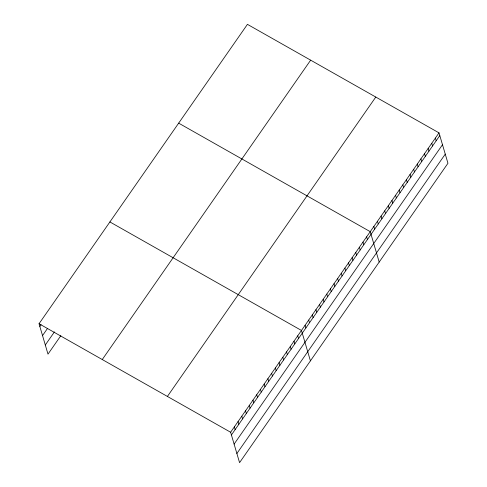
<?xml version="1.0" encoding="UTF-8"?>
<svg xmlns="http://www.w3.org/2000/svg" width="487" height="487" viewBox="0 0 487 487"><rect width="100%" height="100%" fill="white"/><g stroke="black" fill="none" stroke-linecap="round" stroke-linejoin="round"><path stroke-width="0.73" d="M39.045 323.733L247.433 24.35L439.006 132.866L447.955 163.267L239.567 462.65L230.619 432.249L39.045 323.733L47.994 354.134L60.838 335.683M39.843 326.442L41.085 324.652M42.533 335.58L47.507 328.439M45.303 344.997L54.422 331.903M102.264 359.546L310.651 60.163M167.4 396.442L375.787 97.053M230.619 432.249L439.006 132.866M231.416 434.952L439.804 135.569M234.107 444.095L442.494 144.712M236.877 453.513L445.264 154.123M178.668 123.144L370.236 231.66L379.184 262.061M109.898 221.944L301.471 330.46L310.42 360.861M435.384 138.065L436.182 140.767M431.768 143.263L432.566 145.972M428.146 148.462L428.944 151.171M424.53 153.667L425.328 156.37M420.908 158.865L421.705 161.568M417.292 164.064L418.083 166.767M413.67 169.263L414.467 171.966M410.054 174.462L410.845 177.171M406.432 179.66L407.229 182.369M402.81 184.865L403.607 187.568M399.194 190.064L399.991 192.767M395.572 195.263L396.369 197.965M391.956 200.461L392.753 203.17M388.334 205.66L389.131 208.369M384.718 210.865L385.509 213.568M381.096 216.064L381.893 218.766M377.48 221.262L378.271 223.965M373.858 226.461L374.655 229.17M366.62 236.859L367.417 239.567M362.998 242.063L363.795 244.766M359.382 247.262L360.179 249.965M355.76 252.461L356.557 255.164M352.144 257.66L352.935 260.368M348.522 262.858L349.319 265.567M344.906 268.063L345.697 270.766M341.284 273.262L342.081 275.965M337.661 278.461L338.459 281.163M334.045 283.659L334.843 286.368M330.423 288.858L331.221 291.567M326.807 294.057L327.605 296.766M323.185 299.262L323.983 301.964M319.569 304.46L320.361 307.163M315.947 309.659L316.745 312.362M312.331 314.858L313.123 317.567M308.709 320.056L309.507 322.765M305.087 325.261L305.885 327.964M297.74 335.817L298.537 338.52M294.014 341.174L294.812 343.877M290.282 346.531L291.08 349.234M286.557 351.888L287.348 354.591M282.825 357.245L283.623 359.948M279.094 362.602L279.891 365.311M275.368 367.959L276.166 370.668M271.636 373.316L272.434 376.025M267.911 378.673L268.708 381.382M264.179 384.03L264.977 386.739M260.454 389.393L261.245 392.096M256.722 394.75L257.52 397.453M252.99 400.107L253.788 402.81M249.265 405.464L250.062 408.167M245.533 410.821L246.331 413.524M241.808 416.178L242.605 418.881M238.076 421.535L238.873 424.238M234.35 426.892L235.142 429.595"/></g></svg>
